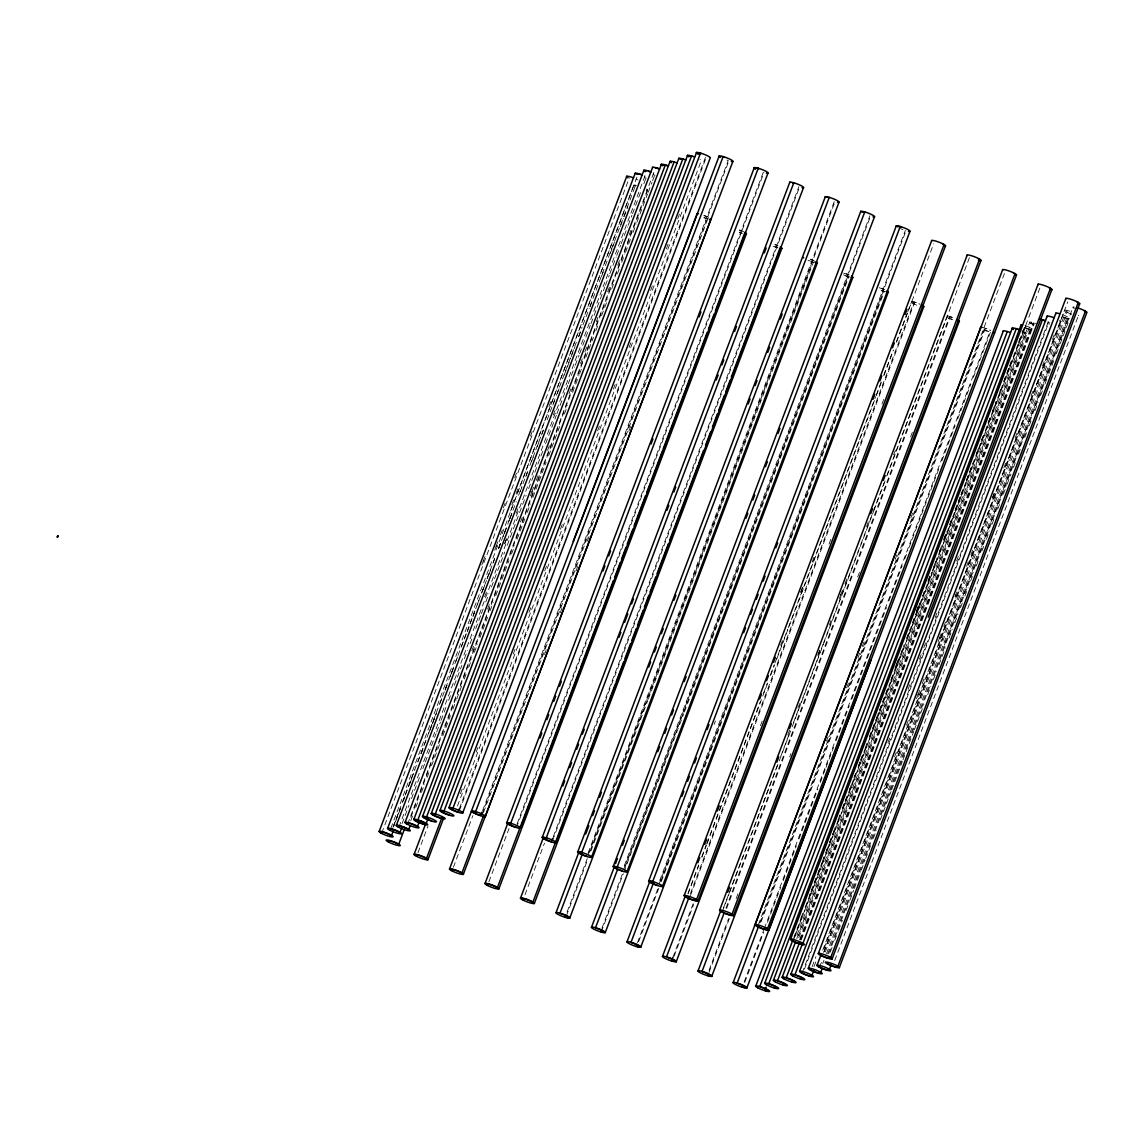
<?xml version="1.0" encoding="UTF-8"?>
<svg xmlns="http://www.w3.org/2000/svg" width="1144" height="1144" viewBox="0 0 1144 1144"><rect width="100%" height="100%" fill="white"/><g stroke="black" fill="none" stroke-linecap="round" stroke-linejoin="round"><path stroke-width="0.75" stroke-dasharray="5 3.75" d="M483.226 561.161L485.113 556.156M503.374 507.822L505.262 502.817M514.714 477.82L516.602 472.815M530.458 436.15L532.346 431.145M381.753 833.104L629.257 178.078M496.096 546.403L497.983 541.412M500.5 534.748L502.388 529.743M511.84 504.747L513.727 499.742M548.991 406.406L550.893 401.401M516.116 493.493L518.003 488.488M390.833 828.356L637.094 176.662M393.407 826.597L400.343 808.265M402.86 801.586L404.747 796.596M405.376 794.923L414.829 769.926M417.975 761.589L420.491 754.926M421.121 753.252L426.169 739.925M428.685 733.261L431.831 724.924M432.461 723.251L436.236 713.255M440.011 703.26L441.913 698.255M445.059 689.918L447.576 683.254M450.092 676.59L453.238 668.253M455.77 661.589L457.657 656.584M461.432 646.589L468.983 626.583M470.256 623.251L474.66 611.582M477.177 604.919L479.064 599.914M481.581 593.25L484.727 584.913M487.258 578.249L490.404 569.912M492.921 563.248L494.809 558.243M498.584 548.248L500.486 543.243M503.002 536.579L506.148 528.242M508.665 521.578L511.811 513.241M512.955 510.324L516.23 501.572M518.604 495.338L521.893 486.572M522.994 483.683L527.556 471.571M529.901 465.365L535.12 451.58M535.749 449.907L543.3 429.915M547.089 419.905L576.361 342.156M578.578 336.565L582.01 327.17M582.982 324.91L589.289 308.236M589.918 306.563L634.763 187.301M393.565 826.769L394.823 823.437M395.452 821.764L400.5 808.436M403.646 800.099L404.904 796.767M409.938 783.425L411.826 778.435M421.278 753.424L423.166 748.433M430.101 730.101L431.989 725.096M432.618 723.423L436.393 713.427M445.216 690.089L447.733 683.426M451.508 673.43L453.396 668.425M467.252 631.76L469.14 626.755M472.915 616.759L474.817 611.754M482.997 590.089L484.884 585.084M488.66 575.089L490.561 570.084M498.741 548.419L500.629 543.414M504.418 533.419L506.306 528.414M510.081 518.418L511.969 513.413M520.163 491.748L522.05 486.743M525.825 476.748L527.713 471.743M531.488 461.747L533.39 456.742M537.165 446.746L539.053 441.741M541.57 435.077L543.457 430.087M552.909 405.076L554.797 400.085M557.314 393.407L559.202 388.417M564.249 375.075L570.541 358.415M571.171 356.742L574.946 346.746M578.735 336.736L580.623 331.746M590.061 306.735L591.948 301.744M601.401 276.734L603.288 271.743M610.224 253.41L612.111 248.405M612.741 246.732L614.628 241.742M620.291 226.741L623.451 218.404M624.081 216.731L627.856 206.735M484.656 596.768L486.558 591.777M504.819 543.429L506.706 538.438M516.159 513.427L518.046 508.436M553.31 415.1L555.197 410.095M398.927 827.055L645.817 173.688M402.03 823.68L408.951 805.347M411.468 798.684L420.291 775.346M422.808 768.682L424.696 763.677M425.325 762.018L436.036 733.676M436.665 732.017L440.44 722.007M441.069 720.348L446.117 707.006M448.634 700.342L451.78 692.006M454.297 685.342L461.861 665.336M464.378 658.672L467.524 650.335M470.041 643.672L473.201 635.335M475.718 628.671L480.752 615.343M481.381 613.67L483.268 608.679M485.785 602.001L488.946 593.679M491.462 587.001L504.69 552.009M507.207 545.345L526.097 495.338M528.614 488.674L543.1 450.336M545.616 443.672L556.327 415.329M556.956 413.67L567.667 385.328M568.296 383.669L574.588 366.995M575.217 365.336L579.007 355.326M579.636 353.668L582.153 346.99M582.782 345.331L590.333 325.325M590.976 323.666L593.493 316.988M594.122 315.329L604.818 286.987M605.448 285.328L609.237 275.332M609.866 273.659L616.158 256.985M616.788 255.327L620.577 245.331M621.206 243.658L627.498 226.984M628.127 225.325L631.903 215.329M632.532 213.656L640.726 191.992M643.872 183.655L646.389 176.991A5.906 0.901 20.7 0 0 644.472 176.019M471.828 650.779L473.73 645.788M487.573 609.123L489.475 604.118M520.448 522.036L522.35 517.131M530.43 495.867L532.303 490.776M536.207 480.451L538.095 475.461M547.547 450.45L549.435 445.459M407.65 824.08L654.54 170.713M647.633 190.633L409.609 820.591M410.753 820.706L413.27 814.042M415.787 807.378L418.933 799.041M421.45 792.377L424.61 784.04M427.127 777.377L429.014 772.372M431.531 765.708L440.354 742.37M442.871 735.706L450.421 715.701M452.938 709.037L456.098 700.7M456.728 699.041L461.761 685.699M464.278 679.035L466.166 674.03M468.697 667.367L471.843 659.03M474.36 652.366L477.506 644.029M480.022 637.365L487.587 617.36M490.104 610.696L493.25 602.359M495.767 595.695L508.994 560.703M511.511 554.025L514.671 545.702M517.188 539.024L524.738 519.033M527.27 512.355L530.416 504.032M532.932 497.354L546.16 462.362M548.677 455.698L560.646 424.024M564.421 414.028L567.567 405.691M572.615 392.349L578.907 375.69M579.536 374.017L582.053 367.353M585.828 357.357L593.393 337.351M595.91 330.688L597.797 325.683M601.587 315.687L607.879 299.013M611.654 289.017L614.8 280.68M617.331 274.017L619.219 269.012M621.735 262.348L624.881 254.011M625.511 252.352L630.558 239.01M633.075 232.346L636.221 224.01M636.851 222.351L647.561 194.008M648.19 192.349L651.966 182.339M652.595 180.68L655.112 174.017A5.906 0.901 20.7 0 0 653.195 173.03M417.96 852.695L428.042 826.025M597.597 430.888L599.485 425.883M613.356 389.132L615.257 384.127M629.128 347.39L631.016 342.371M650.564 290.605L652.452 285.6M666.323 248.863L668.21 243.844M677.677 218.804L679.565 213.785M459.359 808.679L705.619 156.971M459.345 810.81L706.22 157.443M453.382 867.281L472.901 815.615M482.625 810.495L728.242 160.46A5.906 0.901 20.7 0 1 725.825 159.66M481.967 814.285L728.857 160.932M483.454 812.597L708.308 217.575A5.906 0.901 20.7 0 0 703.975 215.615M544.472 654.54L546.36 649.535M560.217 612.869L562.104 607.864M575.961 571.199L577.849 566.194M587.301 541.198L589.189 536.193M628.871 431.188L630.759 426.183M488.86 881.852L509.023 828.513M517.102 823.823L763.348 172.129M516.444 827.612L763.963 172.587M524.982 894.751L544.501 843.085M553.267 836.693L798.898 186.672M552.623 840.497L799.499 187.13M588.116 852.938L834.376 201.244M588.102 855.068L834.991 201.702M567.052 912.04L587.215 858.701M589.732 852.037L812.683 262.005A5.906 0.901 20.7 0 0 814.657 262.476M566.409 915.829L587.83 859.173M590.976 850.836L647.661 700.829M648.29 699.156L813.298 262.476A7.522 1.144 20.7 0 1 810.224 261.447M624.238 865.836L869.869 215.816M623.594 869.64L869.84 217.946M601.901 928.27L622.679 873.272M625.21 866.594L848.162 276.576A5.906 0.901 20.7 0 0 850.135 277.034M601.258 932.074L623.294 873.73M623.923 872.071L683.754 713.727M684.384 712.054L848.762 277.034A7.522 1.144 20.7 0 1 845.688 276.019M714.142 724.409L715.4 721.077M659.731 880.408L905.347 230.387M659.073 884.212L905.962 230.845M637.394 942.842L658.172 887.844M660.689 881.166L883.64 291.148A5.906 0.901 20.7 0 0 885.613 291.606M638.624 941.641L658.787 888.302M661.303 881.638L719.247 728.299M719.876 726.626L884.255 291.606A7.522 1.144 20.7 0 1 881.18 290.59M780.666 645.33L782.553 640.325M800.814 591.991L802.702 587.001M812.154 561.99L814.042 556.999M687.973 893.364L698.698 864.978M701.844 856.627L706.263 844.944M706.892 843.271L718.861 811.539M719.504 809.866L760.488 701.315M763.634 692.978L767.424 682.954M770.57 674.602L774.359 664.578M774.989 662.919L787.587 629.515M688.002 893.95L698.712 865.608M701.858 857.285L706.263 845.616M706.892 843.943L718.861 812.283M719.49 810.61L767.352 683.94M770.498 675.603L774.288 665.608M776.805 658.944L875.689 397.254M876.318 395.595L881.352 382.253M883.869 375.589L893.321 350.593M896.467 342.256L933.618 243.915M690.447 893.535L914.027 301.83M690.418 895.666L914.642 302.302A5.906 0.901 20.7 0 1 919.433 304.089M672.872 957.414L693.65 902.416M760.417 725.739L762.304 720.734M829.071 544.058L830.959 539.053M881.967 404.046L883.854 399.056M674.116 956.212L693.636 904.546M787.801 734.906L789.689 729.901M797.883 708.236L799.77 703.245M818.031 654.897L819.919 649.906M829.371 624.896L831.259 619.905M840.711 594.894L842.599 589.904M845.001 583.64L846.875 578.649M866.523 526.569L868.425 521.564M893.607 454.897L895.495 449.892M723.508 907.907L728.556 894.551M729.186 892.878L777.734 764.292M780.894 755.941L790.347 730.902M793.507 722.55L823.137 644.058M722.221 911.854L729.157 893.521M729.786 891.848L791.505 728.513M792.134 726.84L873.387 511.84M874.016 510.167L885.971 478.507M887.229 475.16L969.74 256.828M725.982 908.079L949.563 316.387M726.597 908.536L950.178 316.845A5.906 0.901 20.7 0 1 952.594 317.646M709.037 970.298L728.571 918.618M736.121 898.626L738.009 893.621M789.66 756.942L790.919 753.61M857.685 576.933L859.573 571.943M910.581 436.937L912.469 431.931M709.023 972.429L729.815 917.416M826.44 741.14L828.327 736.15M846.589 687.816L848.476 682.811M857.928 657.814L859.816 652.809M895.094 559.473L896.982 554.468M910.839 517.803L912.726 512.798M758.343 924.752L1005.233 271.4M759.831 923.065L984.669 328.042M761.075 921.864L985.284 328.514A5.906 0.901 20.7 0 1 990.075 330.301M744.143 981.952L763.677 930.286M764.306 928.613L989.774 331.917L983.096 329.157M744.758 982.424L763.649 932.417M767.438 922.421L780.666 887.415M783.182 880.751L796.41 845.745M798.927 839.081L817.817 789.074M820.334 782.41L825.382 769.068M826.011 767.409L833.561 747.404M836.078 740.74L849.306 705.734M851.822 699.07L886.471 607.407M888.988 600.729L902.216 565.737M904.732 559.058L907.878 550.736M909.137 547.404L939.367 467.396M941.898 460.732L955.111 425.725M957.642 419.062L970.856 384.055M973.387 377.391L990.389 332.389M896.496 664.063L898.383 659.058M916.644 610.724L918.532 605.734M927.984 580.723L929.872 575.732M943.729 539.053L945.616 534.062M916.53 611.139L918.403 606.148M800.929 918.031L802.831 913.026M809.123 896.367L810.381 893.035M811.01 891.362L817.316 874.688M817.946 873.029L821.721 863.034M822.35 861.361L828.642 844.687M829.271 843.028L833.061 833.032M833.69 831.359L835.578 826.354M838.094 819.69L839.982 814.685M842.499 808.021L844.386 803.031M845.016 801.358L846.918 796.353M849.434 789.689L851.322 784.684M853.839 778.02L855.726 773.029M858.243 766.351L860.131 761.361M860.774 759.688L862.662 754.683M865.179 748.019L867.066 743.028M869.583 736.35L875.889 719.69M876.519 718.017L888.473 686.357M891.004 679.679L904.218 644.687M906.749 638.023L909.895 629.686M912.411 623.022L919.976 603.017M922.493 596.353L925.639 588.016M928.156 581.352L931.302 573.015M933.819 566.351L936.979 558.015M939.496 551.351L941.383 546.346M943.9 539.682L947.046 531.345M949.577 524.681L952.723 516.344M955.24 509.681L960.274 496.339M960.903 494.68L962.79 489.675M966.58 479.679L972.872 463.005M976.647 453.01L978.535 448.005M981.066 441.341L984.212 433.004M987.987 423.008L989.875 418.003M992.391 411.339L996.181 401.344M999.327 393.007L1000.585 389.675M1003.731 381.338L1008.779 368.011M1009.408 366.337L1011.925 359.674M1018.217 343L1020.105 338.009M793.864 937.379L802.673 914.042M805.204 907.378L824.095 857.371M826.611 850.707L834.176 830.701M836.693 824.037L839.839 815.701M842.356 809.037L855.583 774.03M858.1 767.367L859.988 762.376M860.617 760.703L863.148 754.039M863.777 752.366L866.923 744.029M869.44 737.365L878.892 712.369M879.521 710.696L890.218 682.367M890.847 680.694L892.749 675.704M895.266 669.025L904.075 645.702M906.591 639.024L916.044 614.028M916.673 612.369L927.384 584.026M928.013 582.367L931.788 572.357M932.417 570.699L941.869 545.688M943.757 540.697L954.468 512.355M955.097 510.696L965.793 482.353M966.423 480.694L984.698 432.361M985.327 430.687L1024.366 327.356M793.75 939.353L1040.64 285.986M795.109 936.178L1025.61 326.154A5.906 0.901 20.7 0 1 1032.288 328.9M1024.495 333.047L795.852 938.166M796.753 938.695L1029.772 322.065A7.522 1.144 20.7 0 1 1036.793 323.738M1025.954 333.648L797.325 938.766M798.841 937.622L1031.23 322.665L1034.033 324.796M799.599 939.596L1030.101 329.558A5.906 0.901 20.7 0 0 1032.074 330.03M800.214 940.053L1030.715 330.03A7.522 1.144 20.7 0 1 1024.609 327.742M800.7 939.396L1033.718 322.708M801.3 939.867L1034.333 323.166M887.901 742.685L889.803 737.68M908.064 689.346L909.952 684.341M919.404 659.344L921.292 654.339M923.809 647.676L925.696 642.671M935.149 617.674L937.036 612.669M956.556 561.003L958.443 556.013M802.173 972.958L1049.062 319.605M804.432 969.111L1048.161 324.081M812.154 966.651L815.944 956.656M813.999 966.623L816.516 959.959M894.536 756.885L897.053 750.221M906.506 725.21L908.522 719.891M917.974 694.894L919.862 689.889M922.25 683.54L924.137 678.549M939.381 638.223L941.269 633.218M955.126 596.553L957.013 591.548L955.168 596.41M970.87 554.883L972.757 549.878M992.291 498.212L994.179 493.221M945.559 621.964L943.8 626.44M822.765 950.178L1067.795 301.816M1060.888 321.721L822.851 951.694M824.109 951.736L1066.079 310.782L1067.138 311.983A5.906 0.901 20.7 0 0 1071.456 313.942M819.619 967.009L822.136 960.345M825.282 952.008L1067.138 311.983M822.722 963.648L823.98 960.316M826.497 953.638L1067.08 316.945A5.906 0.901 20.7 0 1 1067.724 318.204A5.906 0.901 20.7 0 1 1062.733 316.917M827.684 953.91L1068.267 317.217M828.714 953.767L1073.072 307.092M949.134 637.823L952.294 629.472M954.811 622.794L957.971 614.442M960.488 607.764L962.39 602.745M964.907 596.067L968.067 587.716M970.584 581.023L973.744 572.672M976.261 565.994L978.149 560.989M981.938 550.965L983.826 545.945M986.357 539.267L989.503 530.916M992.034 524.224L993.921 519.219M997.711 509.194L999.599 504.189M1003.388 494.165L1006.534 485.814M1007.163 484.141L1010.953 474.116M1013.47 467.438L1015.371 462.419M1018.517 454.068L1021.049 447.39M1024.824 437.365L1026.726 432.346M1029.243 425.668L1031.13 420.663M1034.92 410.639L1038.08 402.273M1040.597 395.595L1042.484 390.59M1045.015 383.898L1048.161 375.547M1048.791 373.888L1053.839 360.517M1056.37 353.839L1059.516 345.488M1060.145 343.815L1068.353 322.093M1077.705 317.446L833.976 962.447M481.781 564.964L483.669 559.959M494.651 550.192L496.553 545.188M510.653 510.968L633.919 185.028M392.921 827.312L467.467 630.444M469.998 623.766L475.06 610.424M475.689 608.751L486.429 580.394M487.058 578.721L494.637 558.701M498.426 548.691L509.166 520.334M509.795 518.661L511.697 513.656M504.647 543.886L506.535 538.881M531.817 492.006L533.705 487.001M569.083 393.579L570.985 388.574M580.466 363.549L582.353 358.544M584.884 351.866L586.786 346.861M596.253 321.836L598.155 316.831M607.621 291.806L609.523 286.801M617.731 265.108L619.633 260.103M629.114 235.078L631.002 230.073M460.403 793.75L462.29 788.759M476.133 752.166L478.02 747.175M513.256 654.025L515.143 649.034M528.986 612.426L530.859 607.435M544.701 570.842L546.589 565.851M560.431 529.257L562.319 524.267M457.457 806.005L701.201 160.961A7.522 1.144 20.7 0 0 700.028 159.474M800.671 592.42L802.559 587.415M788.216 627.856L875.675 396.611M876.304 394.952L881.338 381.653M883.854 374.989L893.278 350.035M896.424 341.727L898.941 335.063M899.57 333.404L907.12 313.442M907.75 311.783L911.525 301.801L916.716 304.905M817.831 655.383L819.733 650.378M839.31 598.655L841.212 593.65M823.766 642.399L884.155 482.697M886.671 476.047L947.075 316.345L952.251 319.462M862.161 646.603L864.063 641.598M895.051 667.853L896.939 662.848M916.501 698.698L918.403 693.693M937.994 641.984L939.882 636.979M966.551 566.38L968.439 561.375M992.449 497.983L994.351 492.978M1003.817 467.953L1005.719 462.948M1015.2 437.923L1017.087 432.918M1030.987 396.21L1032.889 391.205M1042.356 366.18L1044.257 361.175M1052.466 339.482L1054.368 334.477M940.711 637.78L1064.606 310.181M823.623 952.466L942.399 638.795M944.315 645.159L1068.139 318.146M830.315 952.051L832.203 947.046M834.734 940.354L837.894 932.002M838.523 930.329L842.327 920.291M846.117 910.266L849.277 901.915M849.906 900.242L853.696 890.218M854.325 888.545L860.645 871.828M861.289 870.155L865.079 860.131M865.708 858.458L870.77 845.087M873.301 838.395L876.461 830.043M880.251 820.005L890.99 791.591M891.619 789.918L902.373 761.504M903.002 759.845L913.756 731.431M914.385 729.758L923.866 704.675M927.655 694.651L930.816 686.3M933.347 679.607L936.507 671.256M939.038 664.564L945.359 647.847M653.167 174.76L655.097 175.204M644.444 177.735L646.374 178.178M708.279 218.776L703.946 217.546M739.439 232.118L741.841 232.904M774.931 246.675L777.319 247.476M1030.101 329.558L1023.437 326.798M812.683 262.005L807.879 260.217M848.162 276.576L843.357 274.789M881.223 290.333L883.64 291.148M1074.416 308.637A7.522 1.144 20.7 0 1 1074.43 307.107M916.673 305.162A7.522 1.144 20.7 0 1 911.239 302.674M911.511 301.244A7.522 1.144 20.7 0 1 920.134 304.118M952.208 319.705A7.522 1.144 20.7 0 1 946.789 317.217M947.06 315.787A7.522 1.144 20.7 0 1 952.637 317.403M1069.611 318.747A7.522 1.144 20.7 0 1 1062.733 317.174M1062.762 314.729A7.522 1.144 20.7 0 1 1069.611 318.204M843.657 273.159A5.906 0.901 20.7 0 1 848.462 274.946M846.131 273.716A7.522 1.144 20.7 0 1 849.163 274.975M1033.332 324.767A7.522 1.144 20.7 0 1 1029.772 322.065M902.931 229.572A5.906 0.901 20.7 0 1 900.557 228.585M810.581 259.388A5.906 0.901 20.7 0 1 814.843 261.347M810.624 259.145A7.522 1.144 20.7 0 1 813.656 260.389M777.977 247.948A7.522 1.144 20.7 0 1 771.871 245.703M774.96 244.501A7.522 1.144 20.7 0 1 778.006 245.745M774.946 244.759A5.906 0.901 20.7 0 1 777.348 245.745M646.288 189.103A7.522 1.144 20.7 0 1 646.274 190.619M635.263 186.558A7.522 1.144 20.7 0 1 635.277 185.042M635.378 186.057A5.906 0.901 20.7 0 1 636.464 185.643M1022.393 330.931A7.522 1.144 20.7 0 1 1026.182 333.462A7.522 1.144 20.7 0 1 1021.992 333.004M1021.692 330.916A5.906 0.901 20.7 0 1 1023.351 333.004M707.006 218.804A7.522 1.144 20.7 0 1 703.946 217.803M703.989 215.358A7.522 1.144 20.7 0 1 709.48 217.846M1059.544 320.191A7.522 1.144 20.7 0 1 1059.516 321.721M1024.995 325.683A7.522 1.144 20.7 0 1 1031.116 327.956M987.315 331.36A7.522 1.144 20.7 0 1 984.283 330.115M982.153 327.441A7.522 1.144 20.7 0 1 990.775 330.316M879.15 287.73A5.906 0.901 20.7 0 1 883.954 289.518M881.609 288.288A7.522 1.144 20.7 0 1 884.641 289.546M1049.52 324.081A5.906 0.901 20.7 0 1 1047.546 323.609M1047.861 321.993A5.906 0.901 20.7 0 1 1049.734 322.951M636.007 179.093A5.906 0.901 20.7 0 1 637.937 180.066M1071.456 314.2A7.522 1.144 20.7 0 1 1064.435 310.382A7.522 1.144 20.7 0 1 1071.485 311.754M1078.334 315.229A7.522 1.144 20.7 0 1 1078.334 315.773M742.485 233.376A7.522 1.144 20.7 0 1 739.439 232.375M739.467 229.93A7.522 1.144 20.7 0 1 744.973 232.418M739.467 230.187A5.906 0.901 20.7 0 1 741.87 231.174"/><path stroke-width="1.5" d="M57.2 537.108L57.572 536.021M57.386 537.094L57.858 535.864M57.686 537.322L57.672 535.85L58.287 536.25M379.222 831.302L626.74 176.276M387.687 828.227L635.192 173.187M391.591 835.363L393.493 830.372M396.396 825.253L643.915 170.213M400.057 832.289L401.944 827.284M405.119 822.279L652.638 167.238M398.77 844.129L404.447 829.128M408.78 829.314L410.038 825.982M413.899 819.276L537.466 491.863M417.846 819.919L665.365 164.893M417.503 826.34L419.39 821.335M422.622 816.301L670.127 161.275M426.569 816.945L674.088 161.919M414.171 854.225L425.525 824.152M426.226 823.365L428.113 818.36M431.331 813.327L678.85 158.301M435.292 813.97L682.811 158.945M440.054 810.352L687.573 155.327M444.015 810.996L691.534 155.97M426.555 858.286L442.299 816.616M449.034 807.478L696.553 152.452M452.995 808.122L700.514 153.096M459.359 808.679L458.101 812.011A5.906 0.901 20.7 0 1 450.793 808.837A5.906 0.901 20.7 0 1 453.61 808.594M449.592 868.811L719.19 155.941M475.632 811.611L723.137 156.585M481.996 812.154L480.737 815.486A5.906 0.901 20.7 0 1 473.43 812.311A5.906 0.901 20.7 0 1 476.233 812.083M461.962 872.872L483.383 816.201M710.824 219.376L463.306 874.416A7.522 1.144 20.7 0 1 451.651 870.741A7.522 1.144 20.7 0 1 454.397 869.683A7.522 1.144 20.7 0 1 463.306 874.416M732.818 161.576L485.299 816.601A7.522 1.144 20.7 0 1 473.544 812.841A7.522 1.144 20.7 0 1 476.619 811.911A7.522 1.144 20.7 0 1 485.299 816.601M506.778 822.636L754.296 167.596M485.07 883.382L507.779 823.237M539.954 738.037L541.841 733.032M546.889 719.662L548.777 714.657M553.825 701.286L555.712 696.281M559.502 686.257L561.389 681.252M603.017 570.985L604.919 565.98M510.724 823.28L758.243 168.239M497.454 887.444L579.965 669.111M580.594 667.438L613.341 580.766M614.6 577.434L620.262 562.433M621.521 559.101L625.94 547.433M627.198 544.101L632.861 529.1M634.119 525.768L645.459 495.767M646.717 492.435L662.462 450.765M663.091 449.091L707.178 332.418M708.436 329.086L714.113 314.085M715.372 310.753L744.973 232.418A7.522 1.144 20.7 0 1 744.944 233.934M767.924 173.23L520.406 828.256A7.522 1.144 20.7 0 1 508.637 824.495A7.522 1.144 20.7 0 1 511.726 823.58A7.522 1.144 20.7 0 1 520.406 828.256M746.317 233.948L498.798 888.988A7.522 1.144 20.7 0 1 487.129 885.313A7.522 1.144 20.7 0 1 489.875 884.255A7.522 1.144 20.7 0 1 498.798 888.988M542.313 837.179L789.832 182.139M520.563 897.954L543.271 837.808M562.819 786.028L564.707 781.009M569.755 767.653L571.657 762.633M576.69 749.277L578.592 744.258M582.367 734.234L584.269 729.228M618.961 637.351L620.849 632.332M624.638 622.307L627.784 613.956M631.574 603.932L633.461 598.927M546.274 837.823L793.793 182.783M552.638 838.366L551.379 841.698A5.906 0.901 20.7 0 1 544.072 838.523A5.906 0.901 20.7 0 1 546.889 838.28M532.932 902.015L615.443 683.683M616.073 682.01L623.637 662.004M624.896 658.672L630.558 643.672M631.817 640.34L636.221 628.671M637.494 625.339L643.157 610.338M644.415 607.006L648.82 595.338M650.078 592.006L655.755 577.005M657.013 573.673L668.353 543.672M669.612 540.34L697.954 465.336M698.584 463.663L703.617 450.336M705.505 445.331L710.553 432.003M712.44 426.998L717.474 413.67M718.732 410.324L724.395 395.323M725.668 391.992L730.072 380.323M731.331 376.991L780.451 246.99A7.522 1.144 20.7 0 1 780.437 248.505M803.46 187.773L555.941 842.813A7.522 1.144 20.7 0 1 544.187 839.053A7.522 1.144 20.7 0 1 547.261 838.123A7.522 1.144 20.7 0 1 555.941 842.813M781.795 248.52L534.291 903.545A7.522 1.144 20.7 0 1 522.622 899.885A7.522 1.144 20.7 0 1 525.368 898.826A7.522 1.144 20.7 0 1 534.291 903.545M577.806 851.751L825.324 196.711M556.084 912.512L578.778 852.409M585.714 834.033L588.86 825.682M592.649 815.672L594.537 810.667M599.585 797.296L601.472 792.291M648.748 667.066L650.636 662.061M654.411 652.037L656.313 647.032M661.346 633.676L663.234 628.671M673.959 600.285L675.847 595.266M581.753 852.394L829.271 197.354M560.031 913.141L582.082 854.811M838.952 202.345L591.434 857.385A7.522 1.144 20.7 0 1 579.665 853.624A7.522 1.144 20.7 0 1 582.754 852.695A7.522 1.144 20.7 0 1 591.434 857.385M817.245 263.106L569.726 918.146A7.522 1.144 20.7 0 1 557.972 914.385A7.522 1.144 20.7 0 1 561.018 913.455A7.522 1.144 20.7 0 1 569.726 918.146M613.284 866.323L860.803 211.282M591.577 927.083L614.271 866.966M615.529 863.634L617.417 858.629M622.465 845.259L624.352 840.254M657.757 751.765L659.645 746.76M664.693 733.404L666.58 728.385M671.628 715.029L673.516 710.024M684.226 681.638L686.114 676.633M617.245 866.966L864.764 211.926M595.538 927.727L617.574 869.383M874.431 216.917L626.912 871.957A7.522 1.144 20.7 0 1 615.157 868.196A7.522 1.144 20.7 0 1 618.232 867.266A7.522 1.144 20.7 0 1 626.912 871.957M852.723 277.677L605.205 932.717A7.522 1.144 20.7 0 1 593.45 928.957A7.522 1.144 20.7 0 1 596.524 928.027A7.522 1.144 20.7 0 1 605.205 932.717M648.777 880.894L896.295 225.854M627.069 941.655L649.763 881.538M681.895 796.396L683.797 791.376M687.573 781.366L689.46 776.347M694.508 762.991L696.396 757.986M707.106 729.6L709.008 724.595M743.671 632.761L745.559 627.756M652.723 881.538L900.242 226.498M631.016 942.298L653.696 882.296M909.923 231.488L662.405 886.529A7.522 1.144 20.7 0 1 650.636 882.753A7.522 1.144 20.7 0 1 653.724 881.838A7.522 1.144 20.7 0 1 662.405 886.529M888.216 292.249L640.697 947.289A7.522 1.144 20.7 0 1 628.928 943.528A7.522 1.144 20.7 0 1 632.017 942.599A7.522 1.144 20.7 0 1 640.697 947.289M684.212 895.48L931.731 240.454M662.548 956.227L685.242 896.109M697.854 862.719L699.742 857.714M704.775 844.358L706.677 839.339M717.388 810.967L719.276 805.948M759.616 699.098L761.504 694.079M766.551 680.723L768.439 675.718M773.473 662.362L775.375 657.357M666.509 956.87L689.174 896.867M672.872 957.414L671.614 960.745A5.906 0.901 20.7 0 0 674.417 960.502A5.906 0.901 20.7 0 0 667.124 957.328M696.596 899.541L944.1 244.516M945.444 246.046L697.94 901.072A7.522 1.144 20.7 0 1 686.271 897.411A7.522 1.144 20.7 0 1 689.017 896.353A7.522 1.144 20.7 0 1 697.94 901.072M923.694 306.821L676.176 961.861A7.522 1.144 20.7 0 1 664.421 958.086A7.522 1.144 20.7 0 1 667.495 957.17A7.522 1.144 20.7 0 1 676.176 961.861M719.705 910.052L967.209 255.012M698.097 970.77L720.777 910.667M727.713 892.291L729.6 887.286M776.876 762.061L778.764 757.056M789.489 728.671L791.376 723.651M702.044 971.413L724.095 913.069M732.074 914.113L979.593 259.087M980.937 260.618L733.418 915.643A7.522 1.144 20.7 0 1 721.764 911.982A7.522 1.144 20.7 0 1 724.495 910.924A7.522 1.144 20.7 0 1 733.418 915.643M959.23 321.364L711.725 976.404A7.522 1.144 20.7 0 1 699.956 972.643A7.522 1.144 20.7 0 1 703.045 971.714A7.522 1.144 20.7 0 1 711.725 976.404M733.204 982.424L980.708 327.398M755.183 924.624L1002.702 269.584M737.151 983.068L758.572 926.397M767.567 928.685L1015.071 273.659M1016.43 275.189L768.911 930.215A7.522 1.144 20.7 0 1 757.242 926.554A7.522 1.144 20.7 0 1 759.988 925.496A7.522 1.144 20.7 0 1 768.911 930.215M755.826 985.913L1003.345 330.888M759.788 986.557L1007.306 331.531M764.807 983.039L1012.326 328.013M766.151 987.1L764.893 990.432A5.906 0.901 20.7 0 0 767.696 990.204A5.906 0.901 20.7 0 0 760.402 987.029M768.768 983.683L1016.287 328.657M773.53 980.065L1021.049 325.039M790.604 939.21L1038.109 284.184M777.491 980.708L793.235 939.038M782.253 977.09L795.495 942.027M786.214 977.734L799.441 942.742M790.976 974.116L802.316 944.057M802.974 943.271L1050.492 288.245M928.213 617.202L1051.836 289.775M794.937 974.759L1042.441 319.734M799.656 971.156L1047.16 316.13M808.365 968.181L1055.883 313.156M818.375 953.367L1065.893 298.341M812.025 975.231L813.913 970.226M817.088 965.207L820.877 955.183A5.906 0.901 20.7 0 0 828.671 958.186A5.906 0.901 20.7 0 0 829.572 957.17M820.749 972.243L822.007 968.911M830.759 957.442L1078.263 302.402M1079.607 303.932L832.103 958.972A7.522 1.144 20.7 0 1 820.434 955.297A7.522 1.144 20.7 0 1 823.179 954.239A7.522 1.144 20.7 0 1 832.103 958.972M829.471 969.268L831.359 964.278M837.937 966.194L1085.441 311.168M537.423 492.02L661.404 164.25M427.899 859.816A7.522 1.144 20.7 0 0 418.976 855.097A7.522 1.144 20.7 0 0 416.23 856.155A7.522 1.144 20.7 0 0 427.899 859.816L443.7 818.031M462.662 813.112A7.522 1.144 20.7 0 0 453.982 808.436A7.522 1.144 20.7 0 0 450.908 809.351A7.522 1.144 20.7 0 0 462.662 813.112L710.181 158.087A7.522 1.144 20.7 0 0 702.016 153.568A7.522 1.144 20.7 0 0 697.726 153.94M573.216 541.384L697.111 213.785M608.694 555.955L610.596 550.936M651.05 443.972L652.952 438.953M699.084 316.931L700.986 311.926M666.938 510.353L668.84 505.333M673.887 491.963L675.789 486.958M716.244 379.98L718.146 374.96M721.936 364.936L723.823 359.917M734.577 331.503L736.479 326.498M764.278 252.953L766.18 247.933M748.219 403.903L750.106 398.898M755.154 385.599L757.042 380.609M767.738 352.323L769.626 347.333M780.322 319.047L782.21 314.057M745.945 518.289L747.833 513.298M752.881 499.999L754.768 495.009M765.465 466.723L767.352 461.718M778.049 433.447L779.936 428.442M750.593 614.399L752.48 609.409M756.27 599.413L758.157 594.422M763.191 581.123L765.079 576.133M775.775 547.847L777.663 542.857M872.929 399.356L874.831 394.365M879.865 381.052L881.752 376.061M892.449 347.776L894.336 342.785M905.033 314.5L906.92 309.509M870.713 513.727L872.6 508.737M883.297 480.451L885.184 475.461M746.832 988.058A7.522 1.144 20.7 0 0 738.137 983.368A7.522 1.144 20.7 0 0 735.063 984.298A7.522 1.144 20.7 0 0 746.832 988.058L870.813 660.288M839.281 967.724A7.522 1.144 20.7 0 0 830.358 962.991A7.522 1.144 20.7 0 0 827.612 964.063A7.522 1.144 20.7 0 0 839.281 967.724L1086.786 312.698A7.522 1.144 20.7 0 0 1084.34 310.553A7.522 1.144 20.7 0 0 1076.89 307.679M407.65 824.08A5.906 0.901 20.7 0 1 408.551 823.051A5.906 0.901 20.7 0 1 416.316 826.068M652.638 167.782A7.522 1.144 20.7 0 1 659.516 168.826M655.183 167.853A5.906 0.901 20.7 0 1 659.516 169.083M440.397 817.846A5.906 0.901 20.7 0 1 433.09 814.671A5.906 0.901 20.7 0 1 435.907 814.442M680.237 159.302A5.906 0.901 20.7 0 1 683.426 159.402M678.749 158.816A7.522 1.144 20.7 0 1 685.885 159.974M836.75 965.922A5.906 0.901 20.7 0 1 835.849 966.952A5.906 0.901 20.7 0 1 828.084 963.934M1084.269 310.896A5.906 0.901 20.7 0 1 1085.327 311.668M1003.245 331.388A7.522 1.144 20.7 0 1 1010.381 332.546M721.778 156.585A5.906 0.901 20.7 0 1 723.752 157.043M720.362 157.414A7.522 1.144 20.7 0 1 721.378 156.127A7.522 1.144 20.7 0 1 730.944 159.702A7.522 1.144 20.7 0 1 731.373 161.518M922.522 305.348A7.522 1.144 20.7 0 1 922.25 306.778M702.659 971.871A5.906 0.901 20.7 0 1 709.966 975.045A5.906 0.901 20.7 0 1 707.149 975.289M958.057 319.891A7.522 1.144 20.7 0 1 957.785 321.321M422.951 823.809A5.906 0.901 20.7 0 1 415.858 820.777A5.906 0.901 20.7 0 1 417.646 820.162A5.906 0.901 20.7 0 1 425.039 823.094M662.705 165.794A7.522 1.144 20.7 0 1 661.933 164.207A7.522 1.144 20.7 0 1 668.439 165.923M662.819 165.294A5.906 0.901 20.7 0 1 668.239 166.109M819.562 971.971A5.906 0.901 20.7 0 1 818.675 973.001A5.906 0.901 20.7 0 1 810.896 969.983M1055.883 313.699A7.522 1.144 20.7 0 1 1059.716 313.728M596.153 928.184A5.906 0.901 20.7 0 1 603.446 931.359A5.906 0.901 20.7 0 1 600.643 931.602M851.551 276.204A7.522 1.144 20.7 0 1 851.279 277.635M786.815 978.206A5.906 0.901 20.7 0 1 794.122 981.38A5.906 0.901 20.7 0 1 791.319 981.624M657.829 885.413A5.906 0.901 20.7 0 1 650.536 882.239A5.906 0.901 20.7 0 1 653.338 881.995M897.668 226.869A5.906 0.901 20.7 0 1 900.857 226.97M896.195 226.369A7.522 1.144 20.7 0 1 904.875 228.142A7.522 1.144 20.7 0 1 908.465 231.445M801.801 942.999A5.906 0.901 20.7 0 1 800.9 944.029A5.906 0.901 20.7 0 1 793.121 941.011M1049.305 287.973A5.906 0.901 20.7 0 1 1050.378 288.746M1038.109 284.727A7.522 1.144 20.7 0 1 1046.56 286.372A7.522 1.144 20.7 0 1 1050.464 289.761M560.646 913.613A5.906 0.901 20.7 0 1 567.953 916.787A5.906 0.901 20.7 0 1 565.165 917.03M816.058 261.633A7.522 1.144 20.7 0 1 815.801 263.063M803.517 257.986A7.522 1.144 20.7 0 1 803.603 257.486M698.941 154.225A5.906 0.901 20.7 0 1 697.94 153.453M698.012 153.053A5.906 0.901 20.7 0 1 701.115 153.568M431.674 820.834A5.906 0.901 20.7 0 1 424.367 817.645A5.906 0.901 20.7 0 1 427.184 817.417M671.313 162.748A7.522 1.144 20.7 0 1 670.699 161.232A7.522 1.144 20.7 0 1 677.162 162.948M1077.09 302.13A5.906 0.901 20.7 0 1 1078.149 302.917M1065.879 298.884A7.522 1.144 20.7 0 1 1074.33 300.529A7.522 1.144 20.7 0 1 1078.249 303.932M523.094 899.756A5.906 0.901 20.7 0 1 523.981 898.726A5.906 0.901 20.7 0 1 531.76 901.744M586.858 856.27A5.906 0.901 20.7 0 1 579.565 853.095A5.906 0.901 20.7 0 1 582.367 852.852M825.224 197.226A7.522 1.144 20.7 0 1 833.904 198.999A7.522 1.144 20.7 0 1 837.494 202.302M826.783 197.326A5.906 0.901 20.7 0 1 827.913 197.354M449.12 814.871A5.906 0.901 20.7 0 1 441.813 811.697A5.906 0.901 20.7 0 1 444.63 811.468M688.96 156.328A5.906 0.901 20.7 0 1 692.149 156.428M688.745 156.799A7.522 1.144 20.7 0 1 688.145 155.269A7.522 1.144 20.7 0 1 694.608 156.985M388.931 841.87A5.906 0.901 20.7 0 1 389.818 840.84A5.906 0.901 20.7 0 1 397.597 843.857M792.434 182.783A5.906 0.901 20.7 0 1 794.394 183.255M789.732 182.654A7.522 1.144 20.7 0 1 798.426 184.427A7.522 1.144 20.7 0 1 802.015 187.73M398.927 827.055A5.906 0.901 20.7 0 1 399.828 826.025A5.906 0.901 20.7 0 1 407.593 829.043M645.259 171.757A7.522 1.144 20.7 0 1 644.444 170.156A7.522 1.144 20.7 0 1 650.793 171.8M645.388 170.814A5.906 0.901 20.7 0 1 646.46 170.828M648.391 171.271A5.906 0.901 20.7 0 1 650.793 172.058M622.35 870.841A5.906 0.901 20.7 0 1 615.043 867.667A5.906 0.901 20.7 0 1 617.86 867.424M860.703 211.797A7.522 1.144 20.7 0 1 869.397 213.57A7.522 1.144 20.7 0 1 872.986 216.874M862.19 212.298A5.906 0.901 20.7 0 1 863.405 211.926M1016.887 329.129A5.906 0.901 20.7 0 1 1019.304 329.93M769.383 984.155A5.906 0.901 20.7 0 1 776.676 987.329A5.906 0.901 20.7 0 1 773.873 987.572M1013.498 329.486A7.522 1.144 20.7 0 1 1012.898 327.97A7.522 1.144 20.7 0 1 1019.361 329.687M452.123 870.613A5.906 0.901 20.7 0 1 453.01 869.597A5.906 0.901 20.7 0 1 460.789 872.6M710.839 218.833A7.522 1.144 20.7 0 1 709.466 219.362M697.096 214.328A7.522 1.144 20.7 0 1 698.469 213.785M695.409 899.27A5.906 0.901 20.7 0 1 694.508 900.299A5.906 0.901 20.7 0 1 686.743 897.282M942.928 244.244A5.906 0.901 20.7 0 1 943.986 245.445M931.716 240.984A7.522 1.144 20.7 0 1 940.168 242.628A7.522 1.144 20.7 0 1 944.086 246.031M810.839 974.96A5.906 0.901 20.7 0 1 809.952 975.975A5.906 0.901 20.7 0 1 802.173 972.958M1047.16 316.673A7.522 1.144 20.7 0 1 1054.039 317.703M778.106 981.18A5.906 0.901 20.7 0 1 785.399 984.355A5.906 0.901 20.7 0 1 782.596 984.598M1020.948 325.554A7.522 1.144 20.7 0 1 1022.493 325.082M390.204 830.029A5.906 0.901 20.7 0 1 391.105 829A5.906 0.901 20.7 0 1 398.87 832.017M635.192 173.731A7.522 1.144 20.7 0 1 642.07 174.775M636.665 174.217A5.906 0.901 20.7 0 1 642.07 175.032M737.766 983.54A5.906 0.901 20.7 0 1 745.073 986.714A5.906 0.901 20.7 0 1 742.256 986.957M994.436 332.518A7.522 1.144 20.7 0 1 992.892 332.99M980.622 327.913A7.522 1.144 20.7 0 1 982.153 327.441M631.631 942.756A5.906 0.901 20.7 0 1 638.938 945.931A5.906 0.901 20.7 0 1 636.121 946.174M887.029 290.776A7.522 1.144 20.7 0 1 886.757 292.206M1043.056 320.191A5.906 0.901 20.7 0 1 1045.473 321.006M795.538 975.231A5.906 0.901 20.7 0 1 802.845 978.406A5.906 0.901 20.7 0 1 800.042 978.635M1039.939 319.133A7.522 1.144 20.7 0 1 1045.516 320.763M381.753 833.104A5.906 0.901 20.7 0 1 382.639 832.088A5.906 0.901 20.7 0 1 390.419 835.106M628.085 177.806A7.522 1.144 20.7 0 1 627.255 176.205A7.522 1.144 20.7 0 1 633.619 177.849M828.285 968.997A5.906 0.901 20.7 0 1 827.398 970.026A5.906 0.901 20.7 0 1 819.619 967.009M487.601 885.184A5.906 0.901 20.7 0 1 488.502 884.155A5.906 0.901 20.7 0 1 496.267 887.172M766.38 928.413A5.906 0.901 20.7 0 1 765.479 929.443A5.906 0.901 20.7 0 1 757.714 926.425M1013.899 273.387A5.906 0.901 20.7 0 1 1014.957 274.16M1002.687 270.127A7.522 1.144 20.7 0 1 1011.139 271.772A7.522 1.144 20.7 0 1 1015.057 275.175M515.83 827.155A5.906 0.901 20.7 0 1 508.537 823.98A5.906 0.901 20.7 0 1 511.339 823.737M755.669 168.611A5.906 0.901 20.7 0 1 758.858 168.711M755.469 169.083A7.522 1.144 20.7 0 1 756.47 167.782A7.522 1.144 20.7 0 1 766.051 171.357A7.522 1.144 20.7 0 1 766.48 173.187M730.902 913.841A5.906 0.901 20.7 0 1 730.001 914.871A5.906 0.901 20.7 0 1 722.221 911.854M978.406 258.816A5.906 0.901 20.7 0 1 978.392 260.003M967.209 255.555A7.522 1.144 20.7 0 1 975.66 257.2A7.522 1.144 20.7 0 1 979.564 260.603M416.702 856.027A5.906 0.901 20.7 0 1 417.603 854.997A5.906 0.901 20.7 0 1 425.368 858.014M407.178 824.209A7.522 1.144 20.7 0 0 418.847 827.87A7.522 1.144 20.7 0 0 409.924 823.137A7.522 1.144 20.7 0 0 407.178 824.209M433.204 815.2A7.522 1.144 20.7 0 0 444.959 818.961A7.522 1.144 20.7 0 0 436.279 814.271A7.522 1.144 20.7 0 0 433.204 815.2M757.7 987.787A7.522 1.144 20.7 0 0 769.454 991.548A7.522 1.144 20.7 0 0 760.774 986.857A7.522 1.144 20.7 0 0 757.7 987.787M415.901 821.22A7.522 1.144 20.7 0 0 427.57 824.895A7.522 1.144 20.7 0 0 418.647 820.162A7.522 1.144 20.7 0 0 415.901 821.22M810.424 970.112A7.522 1.144 20.7 0 0 822.093 973.787A7.522 1.144 20.7 0 0 813.169 969.054A7.522 1.144 20.7 0 0 810.424 970.112M784.126 978.964A7.522 1.144 20.7 0 0 795.881 982.725A7.522 1.144 20.7 0 0 787.201 978.034A7.522 1.144 20.7 0 0 784.126 978.964M792.663 941.14A7.522 1.144 20.7 0 0 804.318 944.815A7.522 1.144 20.7 0 0 795.395 940.082A7.522 1.144 20.7 0 0 792.663 941.14M424.481 818.174A7.522 1.144 20.7 0 0 436.25 821.935A7.522 1.144 20.7 0 0 427.556 817.245A7.522 1.144 20.7 0 0 424.481 818.174M441.927 812.226A7.522 1.144 20.7 0 0 453.682 815.987A7.522 1.144 20.7 0 0 445.002 811.296A7.522 1.144 20.7 0 0 441.927 812.226M388.459 841.998A7.522 1.144 20.7 0 0 400.128 845.659A7.522 1.144 20.7 0 0 391.205 840.926A7.522 1.144 20.7 0 0 388.459 841.998M398.455 827.183A7.522 1.144 20.7 0 0 410.124 830.844A7.522 1.144 20.7 0 0 401.201 826.111A7.522 1.144 20.7 0 0 398.455 827.183M766.68 984.912A7.522 1.144 20.7 0 0 778.435 988.673A7.522 1.144 20.7 0 0 769.755 983.997A7.522 1.144 20.7 0 0 766.68 984.912M801.715 973.086A7.522 1.144 20.7 0 0 813.37 976.761A7.522 1.144 20.7 0 0 804.446 972.028A7.522 1.144 20.7 0 0 801.715 973.086M775.403 981.938A7.522 1.144 20.7 0 0 787.158 985.699A7.522 1.144 20.7 0 0 778.478 981.009A7.522 1.144 20.7 0 0 775.403 981.938M389.747 830.158A7.522 1.144 20.7 0 0 401.401 833.819A7.522 1.144 20.7 0 0 392.478 829.085A7.522 1.144 20.7 0 0 389.747 830.158M792.849 975.989A7.522 1.144 20.7 0 0 804.604 979.75A7.522 1.144 20.7 0 0 795.924 975.06A7.522 1.144 20.7 0 0 792.849 975.989M381.281 833.232A7.522 1.144 20.7 0 0 392.95 836.907A7.522 1.144 20.7 0 0 384.026 832.174A7.522 1.144 20.7 0 0 381.281 833.232M819.147 967.138A7.522 1.144 20.7 0 0 830.816 970.813A7.522 1.144 20.7 0 0 821.892 966.079A7.522 1.144 20.7 0 0 819.147 967.138"/></g></svg>
